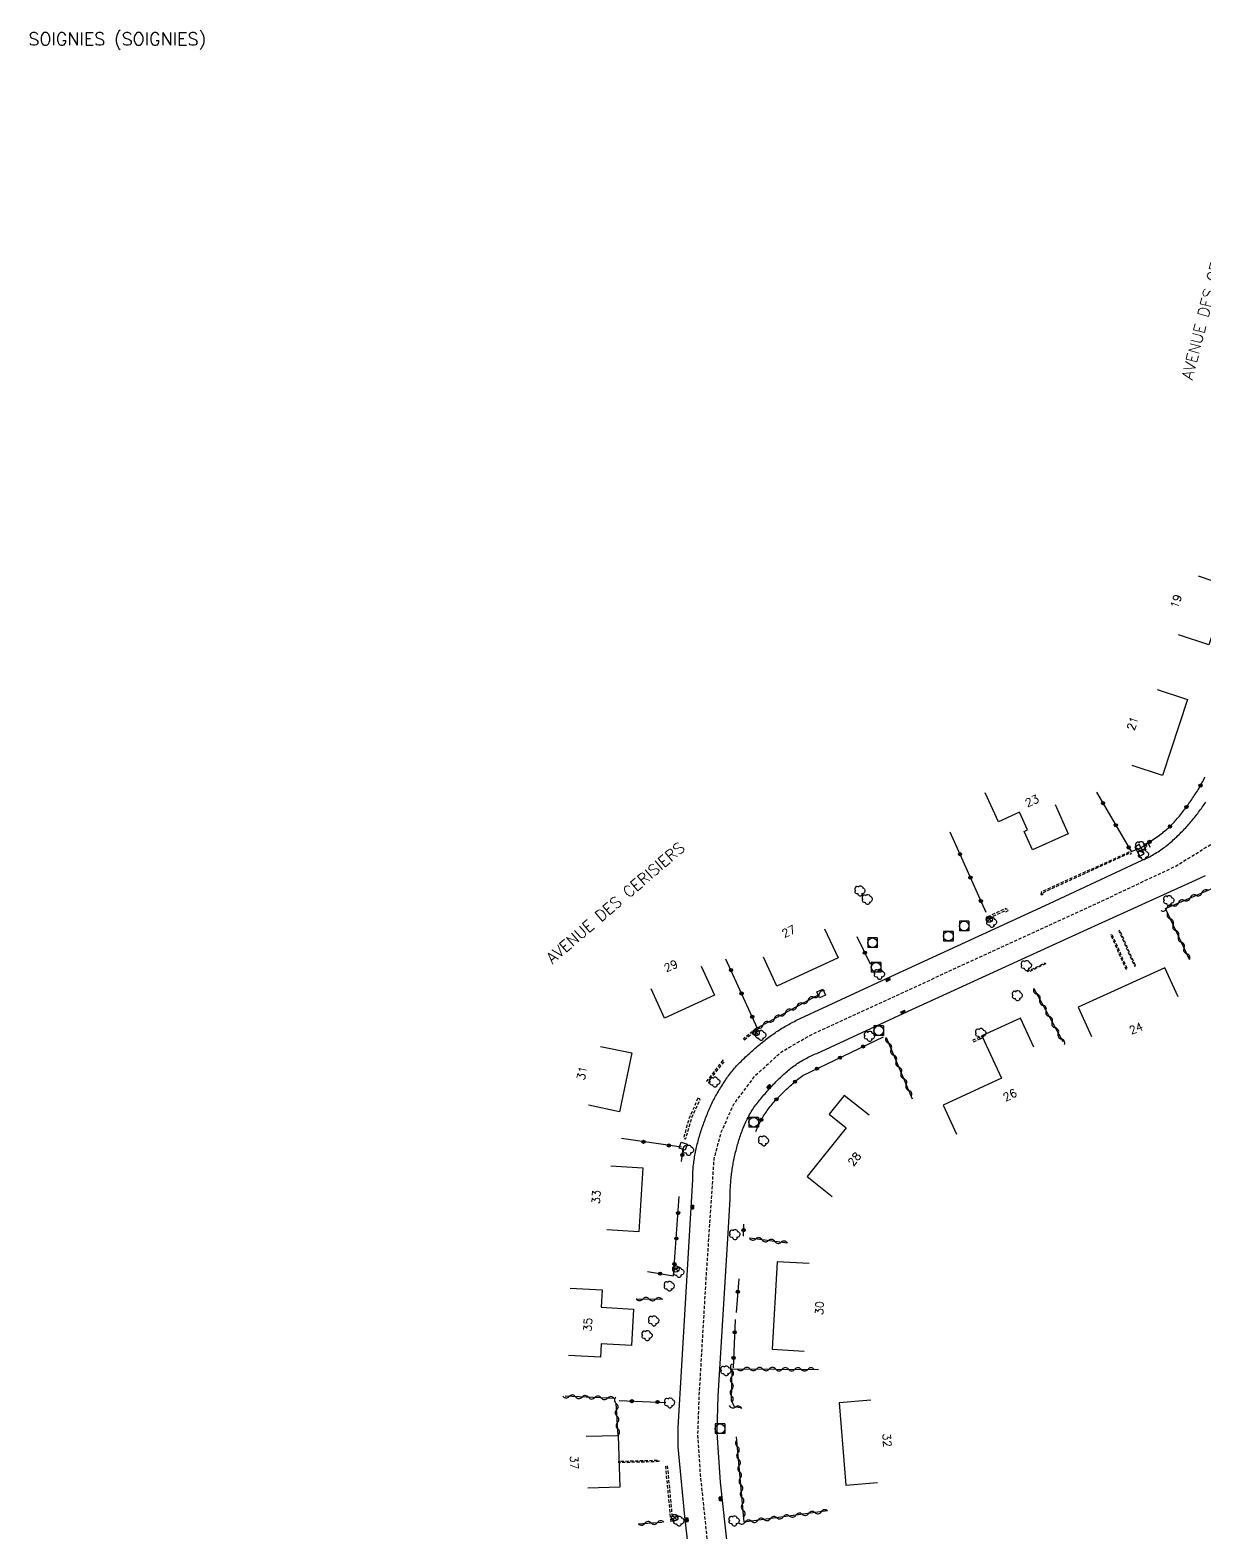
# Model space of a CAD drawing. Header units: millimetres. Extents: x 127000 to 128000, y 141000 to 142000.
# Drawn here: x 127514.2 to 127697.7, y 141753.9 to 141988.6 of the extents above; entities that cross this region are included whole.
import ezdxf
from ezdxf.enums import TextEntityAlignment as Align

# ---------------------------------------------------------------- set-up
doc = ezdxf.new("R2010")
doc.units = ezdxf.units.MM
doc.linetypes.add('DASHED', pattern=[0.75, 0.5, -0.25])
doc.layers.get('0').update_dxf_attribs({"linetype": 'CONTINUOUS'})
for name, color, linetype in [('W0001', 6, 'DASHED'), ('W0008', 7, 'CONTINUOUS'), ('W0100', 7, 'CONTINUOUS'), ('W0112', 1, 'DASHED'), ('W0300', 7, 'CONTINUOUS'), ('W0310', 3, 'CONTINUOUS'), ('W0322', 7, 'CONTINUOUS'), ('W0400', 7, 'CONTINUOUS'), ('W0420', 7, 'CONTINUOUS'), ('W0430', 7, 'CONTINUOUS'), ('W0469', 7, 'CONTINUOUS'), ('W0980', 7, 'CONTINUOUS'), ('W0989', 7, 'CONTINUOUS'), ('W0991', 7, 'CONTINUOUS')]:
    doc.layers.add(name, color=color, linetype=linetype)
doc.styles.get("Standard").update_dxf_attribs({"font": 'romans.shx', "width": 0.85})

# ---------------------------------------------------------------- blocks, each defined once
blk = doc.blocks.new('T300')
for p, q in [((-0.8, 0.51), (-0.86, 0.34)), ((-0.86, 0.34), (-0.86, 0.17)), ((-0.86, 0.17), (-0.74, 0.06)), ((-0.69, 0.63), (-0.8, 0.51)), ((-0.8, -0.06), (-0.74, 0.06)), ((-0.74, 0.06), (-0.69, 0.11)), ((-0.57, 0.69), (-0.69, 0.63)), ((-0.46, 0.69), (-0.57, 0.69)), ((-0.29, 0.63), (-0.46, 0.69)), ((-0.29, 0.63), (-0.17, 0.74)), ((-0.23, 0.57), (-0.29, 0.63)), ((-0.17, 0.74), (-0.06, 0.8)), ((-0.06, 0.8), (0.06, 0.8)), ((0.06, 0.8), (0.23, 0.74)), ((0.23, 0.74), (0.34, 0.63)), ((0.34, 0.63), (0.4, 0.51)), ((0.46, 0.46), (0.34, 0.46)), ((0.4, 0.51), (0.4, 0.46)), ((0.57, 0.4), (0.46, 0.46)), ((0.57, 0.4), (0.69, 0.29)), ((0.69, 0.29), (0.74, 0.17)), ((0.74, 0.06), (0.69, -0.17)), ((0.74, 0.17), (0.74, 0.06)), ((-0.8, -0.17), (-0.8, -0.06)), ((-0.8, -0.23), (-0.8, -0.17)), ((-0.74, -0.34), (-0.8, -0.23)), ((-0.69, -0.4), (-0.74, -0.34)), ((-0.51, -0.46), (-0.69, -0.4)), ((-0.4, -0.46), (-0.51, -0.46)), ((-0.4, -0.46), (-0.34, -0.46)), ((-0.34, -0.46), (-0.34, -0.4)), ((-0.34, -0.51), (-0.34, -0.46)), ((-0.29, -0.63), (-0.34, -0.51)), ((-0.17, -0.74), (-0.29, -0.63)), ((-0.06, -0.8), (-0.17, -0.74)), ((0.06, -0.8), (-0.06, -0.8)), ((0.17, -0.74), (0.06, -0.8)), ((0.23, -0.69), (0.17, -0.74)), ((0.29, -0.46), (0.23, -0.46)), ((0.29, -0.63), (0.23, -0.69)), ((0.46, -0.4), (0.29, -0.46)), ((0.34, -0.51), (0.29, -0.63)), ((0.34, -0.51), (0.34, -0.46)), ((0.57, -0.34), (0.46, -0.4)), ((0.63, -0.29), (0.57, -0.34)), ((0.69, -0.17), (0.63, -0.29))]:
    blk.add_line(p, q)
blk = doc.blocks.new('T400')
for p, q in [((-0.15, 0.3), (0.15, 0.3)), ((-0.15, -0.25), (-0.15, 0.3)), ((-0.15, 0.15), (0.15, 0.15)), ((-0.15, 0), (0.15, 0)), ((0.15, 0.3), (0.15, -0.25)), ((-0.15, -0.15), (0.15, -0.15)), ((-0.15, -0.25), (-0.15, -0.3)), ((-0.15, -0.3), (0.15, -0.3)), ((0.15, -0.3), (0.15, -0.25))]:
    blk.add_line(p, q)
blk = doc.blocks.new('T420')
for p, q in [((0.75, 0.75), (-0.75, 0.75)), ((-0.75, 0.75), (-0.75, -0.75)), ((0.75, 0.75), (0.75, -0.75)), ((0.75, -0.75), (-0.75, -0.75))]:
    blk.add_line(p, q)
blk.add_ellipse((0, 0), major_axis=(-0.53, 0.53), ratio=1, start_param=3.926991, end_param=10.210176)
blk = doc.blocks.new('t112o')
at = {"color": 0, "linetype": 'Continuous'}
for p, q in [((-0.5, 0.5), (0.5, 0.5)), ((-0.5, -0.5), (-0.5, 0.5)), ((0.5, 0.5), (0.5, -0.5)), ((0.5, -0.5), (-0.5, -0.5))]:
    blk.add_line(p, q, dxfattribs=at)
blk = doc.blocks.new('T430')
at = {"flags": 128}
for points in [[(0.8, 0.8), (-0.8, 0.8)], [(-0.8, 0.8), (-0.8, 0)], [(0.8, 0.8), (-0.8, 0)], [(-0.8, 0), (0.8, 0)], [(-0.4, 2.1), (0.4, 2.1)], [(-0.4, 2.1), (-0.4, 1.3)], [(-0.4, 1.7), (0, 1.7)], [(-0.4, 1.3), (0.4, 1.3)], [(0.8, 0), (0.8, 0.8)]]:
    blk.add_lwpolyline(points, dxfattribs=at)
blk = doc.blocks.new('t322o')
at = {"color": 0, "linetype": 'Continuous'}
for radius in [0.25, 0.15]:
    blk.add_circle((0, 0), radius, dxfattribs=at)
blk = doc.blocks.new('t310o')
at = {"color": 0, "linetype": 'Continuous'}
for centre, start, end in [((-0.5, 0.38), 216.8699, 323.1304), ((0.5, -0.37), 36.8699, 143.1303)]:
    blk.add_arc(centre, 0.625, start, end, dxfattribs=at)
blk = doc.blocks.new('T469')
at = {"color": 0, "linetype": 'Continuous', "flags": 128}
for points in [[(-0.35, 0.35), (0.35, -0.35)], [(-0.35, -0.35), (0.35, 0.35)]]:
    blk.add_lwpolyline(points, dxfattribs=at)
at = {"color": 0, "linetype": 'Continuous'}
blk.add_circle((0, 0), 0.5, dxfattribs=at)

msp = doc.modelspace()

# ---------------------------------------------------------------- linework, layer by layer
at = {"layer": 'W0001', "flags": 128}
msp.add_lwpolyline([(127717.8, 141862.56), (127724.21, 141859.28), (127732.17, 141854.61), (127748.61, 141844.92), (127794.21, 141818.05), (127817.75, 141804.16), (127827.07, 141798.66), (127832.92, 141794.65), (127838.64, 141788.83), (127843.91, 141781.96), (127835.51, 141775.63), (127830.89, 141771.86), (127824.36, 141767.8), (127815.15, 141761.64), (127790.7, 141745.04), (127750.52, 141717.53), (127727.77, 141702.04), (127693.55, 141679.36), (127675.19, 141667.03), (127661.27, 141657.82), (127656.94, 141655.38), (127651.99, 141653.87), (127647.22, 141653.74), (127642.28, 141654.78), (127638.03, 141656.82), (127634.47, 141659.73), (127631.83, 141663.07), (127629.99, 141667.56), (127628.75, 141675.63), (127624.44, 141713.22), (127620.39, 141749.27), (127618.94, 141762.83), (127618.53, 141769.08), (127618.73, 141775.12), (127619.79, 141793.05), (127621.06, 141812.23), (127622.17, 141816.46), (127624.13, 141820.82), (127627.49, 141825.3), (127631.57, 141829.01), (127636.31, 141831.72), (127643.93, 141835.24), (127681.26, 141852.39), (127693.2, 141858.03), (127698.96, 141861.59), (127706.18, 141866.56), (127712.52, 141864.73)], close=True, dxfattribs=at)
at = {"layer": 'W0008', "flags": 128}
for points in [[(127618.72, 141736.94), (127616.49, 141756.43), (127615.45, 141767.28), (127615.44, 141770.33), (127617.71, 141809.04), (127617.71, 141809.3), (127617.72, 141809.55), (127617.73, 141809.81), (127617.74, 141810.06), (127617.75, 141810.32), (127617.77, 141810.57), (127617.79, 141810.83), (127617.81, 141811.08), (127617.84, 141811.33), (127617.87, 141811.59), (127617.9, 141811.84), (127617.93, 141812.09), (127617.97, 141812.34), (127618.01, 141812.6), (127618.05, 141812.85), (127618.1, 141813.1), (127618.15, 141813.35), (127618.2, 141813.6), (127618.26, 141813.85), (127618.31, 141814.09), (127618.37, 141814.34), (127618.43, 141814.58), (127618.49, 141814.83), (127618.56, 141815.07), (127618.62, 141815.31), (127618.69, 141815.55), (127618.76, 141815.79), (127618.83, 141816.03), (127618.9, 141816.27), (127618.98, 141816.51), (127619.05, 141816.75), (127619.13, 141816.99), (127619.21, 141817.22), (127619.29, 141817.46), (127619.38, 141817.69), (127619.46, 141817.93), (127619.55, 141818.16), (127619.64, 141818.4), (127619.72, 141818.63), (127619.82, 141818.86), (127619.91, 141819.1), (127620, 141819.33), (127620.1, 141819.56), (127620.2, 141819.79), (127620.29, 141820.02), (127620.39, 141820.25), (127620.49, 141820.48), (127620.6, 141820.71), (127620.7, 141820.94), (127620.82, 141821.18), (127620.93, 141821.4), (127621.05, 141821.63), (127621.17, 141821.86), (127621.29, 141822.08), (127621.42, 141822.3), (127621.55, 141822.52), (127621.68, 141822.74), (127621.81, 141822.96), (127621.94, 141823.18), (127622.08, 141823.4), (127622.21, 141823.61), (127622.35, 141823.83), (127622.49, 141824.04), (127622.62, 141824.26), (127622.76, 141824.47), (127622.89, 141824.67), (127623.03, 141824.88), (127623.17, 141825.08), (127623.31, 141825.28), (127623.46, 141825.48), (127623.6, 141825.68), (127623.75, 141825.87), (127623.91, 141826.06), (127624.07, 141826.25), (127624.23, 141826.44), (127624.39, 141826.63), (127624.56, 141826.81), (127624.73, 141826.99), (127624.91, 141827.17), (127625.08, 141827.35), (127625.26, 141827.52), (127625.43, 141827.7), (127625.61, 141827.87), (127625.8, 141828.04), (127625.98, 141828.21), (127626.16, 141828.38), (127626.35, 141828.55), (127626.53, 141828.72), (127626.72, 141828.89), (127626.9, 141829.06), (127627.09, 141829.23), (127627.28, 141829.39), (127627.47, 141829.56), (127627.66, 141829.72), (127627.85, 141829.89), (127628.04, 141830.05), (127628.23, 141830.21), (127628.42, 141830.37), (127628.62, 141830.53), (127628.81, 141830.69), (127629.01, 141830.85), (127629.21, 141831), (127629.41, 141831.15), (127629.61, 141831.3), (127629.81, 141831.45), (127630.02, 141831.6), (127630.22, 141831.74), (127630.42, 141831.88), (127630.63, 141832.02), (127630.83, 141832.16), (127631.04, 141832.29), (127631.25, 141832.43), (127631.45, 141832.56), (127631.66, 141832.69), (127631.88, 141832.81), (127632.09, 141832.94), (127632.3, 141833.06), (127632.52, 141833.18), (127632.73, 141833.3), (127632.95, 141833.42), (127633.16, 141833.54), (127633.38, 141833.65), (127633.6, 141833.77), (127633.82, 141833.88), (127647.98, 141840.44), (127673.48, 141852.19), (127687.95, 141858.93), (127688.18, 141859.04), (127688.41, 141859.15), (127688.64, 141859.26), (127688.87, 141859.37), (127689.09, 141859.49), (127689.32, 141859.61), (127689.54, 141859.74), (127689.76, 141859.86), (127689.98, 141859.99), (127690.19, 141860.13), (127690.41, 141860.27), (127690.62, 141860.41), (127690.83, 141860.55), (127691.04, 141860.7), (127691.25, 141860.85), (127691.45, 141860.99), (127691.64, 141861.15), (127691.84, 141861.3), (127692.03, 141861.46), (127692.22, 141861.61), (127692.41, 141861.77), (127692.6, 141861.94), (127692.79, 141862.1), (127692.97, 141862.27), (127693.15, 141862.43), (127693.34, 141862.6), (127693.52, 141862.78), (127693.69, 141862.95), (127693.87, 141863.12), (127694.05, 141863.3), (127694.22, 141863.47), (127694.4, 141863.65), (127694.57, 141863.83), (127694.74, 141864.01), (127694.91, 141864.19), (127695.08, 141864.37), (127695.24, 141864.55), (127695.4, 141864.73), (127695.56, 141864.92), (127695.71, 141865.11), (127695.86, 141865.3), (127696.02, 141865.49), (127696.16, 141865.68), (127696.31, 141865.88), (127696.46, 141866.07), (127696.61, 141866.26), (127696.75, 141866.46), (127696.9, 141866.65), (127697.04, 141866.84), (127697.18, 141867.03), (127697.32, 141867.23), (127697.46, 141867.42), (127697.6, 141867.62), (127697.74, 141867.82), (127697.87, 141868.02)], [(127624.84, 141736.56), (127622.07, 141761.78), (127621.54, 141769.53), (127621.61, 141771.55), (127621.71, 141775.23), (127623.28, 141800.69), (127623.57, 141806.06), (127623.57, 141806.31), (127623.57, 141806.55), (127623.57, 141806.8), (127623.57, 141807.04), (127623.58, 141807.29), (127623.59, 141807.53), (127623.6, 141807.78), (127623.61, 141808.02), (127623.63, 141808.26), (127623.65, 141808.51), (127623.67, 141808.75), (127623.69, 141808.99), (127623.71, 141809.24), (127623.74, 141809.48), (127623.76, 141809.72), (127623.79, 141809.97), (127623.83, 141810.21), (127623.86, 141810.45), (127623.9, 141810.69), (127623.93, 141810.93), (127623.98, 141811.18), (127624.02, 141811.42), (127624.06, 141811.66), (127624.11, 141811.9), (127624.15, 141812.14), (127624.2, 141812.38), (127624.26, 141812.62), (127624.31, 141812.86), (127624.36, 141813.1), (127624.42, 141813.34), (127624.48, 141813.57), (127624.54, 141813.81), (127624.6, 141814.05), (127624.67, 141814.28), (127624.73, 141814.52), (127624.8, 141814.75), (127624.87, 141814.99), (127624.94, 141815.22), (127625.02, 141815.46), (127625.09, 141815.69), (127625.17, 141815.92), (127625.25, 141816.15), (127625.33, 141816.39), (127625.42, 141816.62), (127625.51, 141816.86), (127625.61, 141817.1), (127625.7, 141817.34), (127625.81, 141817.58), (127625.91, 141817.81), (127626.02, 141818.05), (127626.13, 141818.28), (127626.24, 141818.51), (127626.36, 141818.74), (127626.48, 141818.97), (127626.6, 141819.2), (127626.73, 141819.42), (127626.86, 141819.65), (127627, 141819.87), (127627.14, 141820.08), (127627.28, 141820.29), (127627.42, 141820.5), (127627.57, 141820.71), (127627.72, 141820.91), (127627.88, 141821.11), (127628.04, 141821.3), (127628.2, 141821.5), (127628.36, 141821.69), (127628.52, 141821.89), (127628.69, 141822.08), (127628.85, 141822.27), (127629.02, 141822.46), (127629.18, 141822.65), (127629.35, 141822.84), (127629.51, 141823.03), (127629.68, 141823.21), (127629.85, 141823.4), (127630.01, 141823.58), (127630.18, 141823.77), (127630.35, 141823.95), (127630.53, 141824.13), (127630.7, 141824.31), (127630.87, 141824.49), (127631.05, 141824.66), (127631.23, 141824.84), (127631.41, 141825.01), (127631.59, 141825.18), (127631.78, 141825.35), (127631.96, 141825.51), (127632.14, 141825.67), (127632.32, 141825.83), (127632.51, 141825.99), (127632.7, 141826.15), (127632.88, 141826.3), (127633.07, 141826.45), (127633.27, 141826.6), (127633.46, 141826.75), (127633.66, 141826.89), (127633.86, 141827.03), (127634.06, 141827.17), (127634.26, 141827.3), (127634.47, 141827.43), (127634.68, 141827.56), (127634.9, 141827.69), (127635.11, 141827.81), (127635.33, 141827.93), (127635.54, 141828.04), (127635.76, 141828.15), (127635.98, 141828.26), (127636.21, 141828.37), (127636.43, 141828.47), (127636.65, 141828.57), (127636.88, 141828.67), (127637.11, 141828.76), (127651.26, 141835.31), (127676.4, 141846.84), (127680.54, 141848.67), (127696.94, 141856.13), (127697.16, 141856.24), (127697.38, 141856.35), (127697.6, 141856.46), (127697.82, 141856.57)]]:
    msp.add_lwpolyline(points, dxfattribs=at)
at = {"layer": 'W0100', "flags": 128}
for points in [[(127696.67, 141903.34), (127701.41, 141901.75), (127698.33, 141892.57), (127693.59, 141894.16)], [(127690.28, 141885.61), (127695.03, 141884.05), (127691.13, 141872.19), (127686.38, 141873.75)], [(127674.34, 141867.64), (127676.39, 141863.08), (127670.78, 141860.57), (127669.49, 141863.41), (127670.04, 141863.66), (127668.78, 141866.43), (127665.5, 141864.93), (127663.43, 141869.49)], [(127638.32, 141848.22), (127640.42, 141843.68), (127630.87, 141839.26), (127628.77, 141843.8)], [(127619.05, 141842.41), (127621.13, 141837.87), (127613.32, 141834.29), (127611.24, 141838.84)], [(127693.54, 141837.59), (127691.47, 141842.14), (127677.95, 141835.97), (127680.03, 141831.42)], [(127671.03, 141829.73), (127668.94, 141834.27), (127662.9, 141831.49), (127665.94, 141824.89), (127656.85, 141820.7), (127658.94, 141816.16)], [(127603.33, 141829.86), (127608.22, 141828.83), (127606.3, 141819.66), (127601.41, 141820.69)], [(127645.28, 141819.09), (127641.36, 141822.19), (127639.05, 141819.27), (127641.7, 141817.16), (127635.58, 141809.52), (127639.49, 141806.39)], [(127604.95, 141811.21), (127609.94, 141810.89), (127609.3, 141800.87), (127604.31, 141801.19)], [(127635.89, 141795.93), (127630.89, 141796.2), (127630.15, 141782.55), (127635.14, 141782.27)], [(127598.57, 141792.1), (127603.56, 141791.81), (127603.41, 141789.12), (127608.48, 141788.82), (127608.15, 141783.15), (127603.4, 141783.38), (127603.3, 141781.3), (127598.3, 141781.55)], [(127645.56, 141774.61), (127640.57, 141774.2), (127641.63, 141761.31), (127646.61, 141761.72)], [(127601.08, 141768.95), (127606.08, 141769.1), (127606.31, 141761), (127601.32, 141760.85)]]:
    msp.add_lwpolyline(points, dxfattribs=at)
at = {"layer": 'W0112', "flags": 128}
for points in [[(127672.1, 141853.7), (127672.27, 141853.78), (127672.21, 141854), (127685.89, 141860.25), (127686.02, 141860.09), (127686.13, 141860.14), (127686.22, 141859.93), (127685.95, 141859.8), (127685.82, 141859.96), (127672.49, 141853.87), (127672.55, 141853.66), (127672.21, 141853.49)], [(127666.85, 141851.29), (127666.73, 141851.22), (127666.65, 141851.4), (127664.16, 141850.26), (127664.24, 141850.08), (127664.08, 141850.01), (127664.2, 141849.78), (127664.57, 141849.97), (127664.49, 141850.14), (127666.52, 141851.07), (127666.62, 141850.86), (127666.98, 141851.08)], [(127683.21, 141847.35), (127685.59, 141841.94), (127685.43, 141841.87), (127683.05, 141847.27)], [(127686.87, 141842.48), (127684.46, 141847.95), (127684.3, 141847.88), (127686.71, 141842.41)], [(127672.85, 141842.74), (127670.14, 141841.47), (127670.07, 141841.63), (127672.77, 141842.9)], [(127627.89, 141832.57), (127625.75, 141830.8), (127625.58, 141831.01), (127627.71, 141832.78)], [(127661.59, 141830.57), (127663.02, 141831.24), (127662.9, 141831.49), (127661.47, 141830.81)], [(127622.42, 141827.69), (127619.87, 141824.4), (127620.21, 141824.18), (127620.37, 141824.41), (127620.28, 141824.47), (127622.65, 141827.52)], [(127618.53, 141821.75), (127617.16, 141818.67), (127616.27, 141815.51), (127616.63, 141815.41), (127617.51, 141818.54), (127618.87, 141821.59)], [(127612.43, 141764.99), (127606.19, 141764.82), (127606.19, 141765.06), (127612.42, 141765.23)], [(127614.33, 141755.58), (127613.5, 141764.31), (127613.75, 141764.33), (127614.57, 141755.61)]]:
    msp.add_lwpolyline(points, close=True, dxfattribs=at)
at = {"layer": 'W0310', "flags": 128}
for points in [[(127695.32, 141843.43), (127691.57, 141851.38), (127700.79, 141855.37)], [(127670.99, 141838.91), (127675.52, 141830.62)], [(127627.85, 141832.74), (127637.5, 141838.02)], [(127647.92, 141831.26), (127652.01, 141821.69)], [(127632.53, 141799.14), (127626.6, 141799.91)], [(127608.9, 141790.4), (127613.05, 141790.35)], [(127625.38, 141773.32), (127624.22, 141773.57), (127623.79, 141774.53), (127623.86, 141779.47), (127637.35, 141779.39)], [(127605.42, 141774.88), (127597.8, 141775.21)], [(127606.08, 141769.1), (127605.78, 141774.15)], [(127638.79, 141757.31), (127625.78, 141755.54), (127624.56, 141768.89)], [(127609.22, 141755.28), (127612.95, 141755.52)]]:
    msp.add_lwpolyline(points, dxfattribs=at)
at = {"layer": 'W0322', "flags": 128}
for points in [[(127680.8, 141869.58), (127686.2, 141860.3), (127687.72, 141860.89), (127690.49, 141862.74), (127690.69, 141862.89), (127690.9, 141863.04), (127691.09, 141863.19), (127691.29, 141863.35), (127691.48, 141863.51), (127691.67, 141863.67), (127691.86, 141863.83), (127692.04, 141864), (127692.22, 141864.17), (127692.4, 141864.35), (127692.58, 141864.52), (127692.75, 141864.71), (127692.92, 141864.89), (127693.09, 141865.07), (127693.25, 141865.26), (127693.42, 141865.44), (127693.58, 141865.63), (127693.74, 141865.82), (127693.9, 141866.02), (127694.05, 141866.21), (127694.2, 141866.4), (127694.36, 141866.6), (127694.51, 141866.8), (127694.66, 141866.99), (127694.81, 141867.19), (127694.95, 141867.39), (127695.1, 141867.6), (127695.24, 141867.8), (127695.38, 141868), (127695.53, 141868.21), (127695.67, 141868.41), (127695.81, 141868.62), (127695.95, 141868.82), (127696.08, 141869.03), (127696.23, 141869.24), (127696.37, 141869.46), (127696.5, 141869.68), (127696.64, 141869.89), (127696.77, 141870.11), (127696.9, 141870.34), (127697.03, 141870.56), (127697.15, 141870.78), (127697.27, 141871.01), (127697.4, 141871.24), (127697.51, 141871.46), (127697.63, 141871.69), (127697.75, 141871.92)], [(127663.55, 141850.75), (127657.94, 141863.3)], [(127645.5, 141842.7), (127643.41, 141846.95)], [(127627.84, 141832.67), (127622.9, 141843.5)], [(127627.57, 141816.58), (127627.66, 141816.81), (127627.76, 141817.04), (127627.86, 141817.27), (127627.97, 141817.5), (127628.08, 141817.72), (127628.19, 141817.94), (127628.31, 141818.16), (127628.43, 141818.38), (127628.55, 141818.6), (127628.67, 141818.81), (127628.8, 141819.02), (127628.94, 141819.23), (127629.08, 141819.44), (127629.22, 141819.65), (127629.36, 141819.85), (127629.51, 141820.06), (127629.66, 141820.25), (127629.81, 141820.45), (127629.97, 141820.64), (127630.13, 141820.83), (127630.29, 141821.02), (127630.46, 141821.21), (127630.62, 141821.39), (127630.79, 141821.58), (127630.96, 141821.76), (127631.14, 141821.94), (127631.31, 141822.12), (127631.48, 141822.29), (127631.66, 141822.47), (127631.84, 141822.65), (127632.02, 141822.83), (127632.2, 141823), (127632.39, 141823.18), (127632.57, 141823.35), (127632.76, 141823.52), (127632.95, 141823.69), (127633.14, 141823.86), (127633.33, 141824.03), (127633.52, 141824.19), (127633.72, 141824.36), (127633.92, 141824.52), (127634.11, 141824.68), (127634.31, 141824.84), (127634.51, 141824.99), (127634.72, 141825.15), (127634.92, 141825.3), (127647.51, 141831.37)], [(127615.97, 141814.09), (127606.57, 141815.45)], [(127615.94, 141811.9), (127616.25, 141813.92)], [(127610.64, 141794.68), (127614.73, 141794.02), (127615.62, 141806.39)], [(127625.64, 141800.23), (127625.68, 141802.1)], [(127624.91, 141793.53), (127624.53, 141788.31)], [(127624.37, 141787.19), (127624.03, 141779.63)], [(127606.22, 141774.52), (127613.51, 141774.25)]]:
    msp.add_lwpolyline(points, dxfattribs=at)

# ---------------------------------------------------------------- block references
at = {"layer": 'W0112'}
for p, rotation in [((127637.79, 141838.12), 294.4120733910055), ((127616.23, 141814.28), 341.5698397381807)]:
    msp.add_blockref('t112o', p, dxfattribs=dict(at, rotation=rotation))
at = {"layer": 'W0300'}
for p in [(127687.76, 141861.05), (127688.17, 141859.79), (127643.88, 141854.13), (127645.03, 141852.81), (127692.13, 141852.61), (127664.45, 141849.24), (127646.92, 141841.12), (127669.88, 141842.48), (127668.46, 141837.77), (127628.4, 141831.57), (127645.37, 141831.42), (127662.76, 141831.88), (127621.2, 141824.28), (127628.83, 141815.09), (127617.09, 141813.63), (127624.33, 141800.45), (127615.58, 141794.55), (127614.09, 141792.4), (127611.66, 141786.98), (127610.62, 141784.67), (127622.94, 141779.17), (127614.15, 141774.17), (127615.59, 141755.69), (127624.23, 141755.72)]:
    msp.add_blockref('T300', p, dxfattribs=at)
at = {"layer": 'W0310'}
for p, rotation in [((127695.44, 141853.05), 23.44612525390316), ((127697.27, 141853.85), 23.44612525390316), ((127691.77, 141851.46), 23.44612525390316), ((127692.34, 141849.76), 115.2395746709583), ((127693.6, 141852.26), 23.44612525390316), ((127693.19, 141847.95), 115.2395746709583), ((127694.04, 141846.14), 115.2395746709583), ((127694.9, 141844.33), 115.2395746709583), ((127671.47, 141838.03), 298.6596468818042), ((127633.99, 141836.1), 28.69635438430405), ((127635.74, 141837.06), 28.69635438430405), ((127637.49, 141838.02), 28.69635438430405), ((127672.43, 141836.28), 298.6596468818042), ((127630.48, 141834.18), 28.69635438430405), ((127632.23, 141835.14), 28.69635438430405), ((127673.39, 141834.52), 298.6596468818042), ((127628.72, 141833.22), 28.69635438430405), ((127674.35, 141832.77), 298.6596468818042), ((127675.3, 141831.01), 298.6596468818042), ((127648.32, 141830.34), 293.1242510542394), ((127649.1, 141828.5), 293.1242510542394), ((127649.89, 141826.66), 293.1242510542394), ((127650.67, 141824.82), 293.1242510542394), ((127651.46, 141822.98), 293.1242510542394), ((127627.57, 141799.79), 172.5801715205629), ((127629.55, 141799.53), 172.5801715205629), ((127631.54, 141799.27), 172.5801715205629), ((127609.9, 141790.39), 359.3255394674594), ((127611.9, 141790.36), 359.3255394674594), ((127623.85, 141779.29), 89.24337038150175), ((127623.83, 141777.29), 89.24337038150175), ((127625.68, 141779.46), 359.6202822594879), ((127627.68, 141779.45), 359.6202822594879), ((127629.68, 141779.44), 359.6202822594879), ((127631.68, 141779.42), 359.6202822594879), ((127633.68, 141779.41), 359.6202822594879), ((127635.68, 141779.4), 359.6202822594879), ((127623.8, 141775.29), 89.24337038150175), ((127598.42, 141775.18), 177.5074489712223), ((127600.42, 141775.09), 177.5074489712223), ((127602.42, 141775.01), 177.5074489712223), ((127604.42, 141774.92), 177.5074489712223), ((127605.78, 141774.09), 93.3963921210926), ((127624.4, 141773.53), 167.7365624703339), ((127605.9, 141772.09), 93.3963921210926), ((127606.02, 141770.1), 93.3963921210926), ((127624.7, 141767.36), 95.21949721273675), ((127624.88, 141765.37), 95.21949721273675), ((127625.06, 141763.38), 95.21949721273675), ((127625.25, 141761.39), 95.21949721273675), ((127625.43, 141759.4), 95.21949721273675), ((127625.61, 141757.4), 95.21949721273675), ((127631.86, 141756.37), 187.7320716925087), ((127633.84, 141756.64), 187.7320716925087), ((127635.82, 141756.9), 187.7320716925087), ((127637.8, 141757.17), 187.7320716925087), ((127610.22, 141755.34), 3.638139765689589), ((127612.22, 141755.47), 3.638139765689589), ((127625.91, 141755.56), 187.7320716925087), ((127627.89, 141755.83), 187.7320716925087), ((127629.87, 141756.1), 187.7320716925087)]:
    msp.add_blockref('t310o', p, dxfattribs=dict(at, rotation=rotation))
at = {"layer": 'W0322'}
for p, rotation in [((127697.05, 141870.6), 60.79362979367347), ((127681.81, 141867.85), 300.2106342830953), ((127694.85, 141867.26), 53.81848303333089), ((127683.82, 141864.39), 300.2106342830953), ((127692.27, 141864.22), 44.32028877943858), ((127659.47, 141859.88), 114.1013996780366), ((127685.83, 141860.94), 300.2106342830953), ((127689.09, 141861.8), 33.67706866610468), ((127661.1, 141856.23), 114.1013996780366), ((127662.74, 141852.57), 114.1013996780366), ((127644.62, 141844.49), 116.1273444931174), ((127623.69, 141841.77), 114.4951126116816), ((127625.35, 141838.13), 114.4951126116816), ((127627.01, 141834.49), 114.4951126116816), ((127644.34, 141829.84), 25.73932282297541), ((127640.73, 141828.1), 25.73932282297541), ((127637.13, 141826.37), 25.73932282297541), ((127633.7, 141824.34), 39.9866259600095), ((127630.81, 141821.59), 46.74800880845299), ((127628.43, 141818.39), 60.37126036979253), ((127610.03, 141814.95), 171.7760703135289), ((127613.99, 141814.38), 171.7760703135289), ((127615.43, 141803.84), 85.9216509608436), ((127615.15, 141799.85), 85.9216509608436), ((127612.61, 141794.36), 350.763519376261), ((127614.86, 141795.86), 85.9216509608436), ((127624.77, 141791.53), 265.8019691499159), ((127624.28, 141785.2), 267.4642019953952), ((127624.1, 141781.2), 267.4642019953952), ((127608.22, 141774.44), 357.9087081396428), ((127612.22, 141774.3), 357.9087081396428)]:
    msp.add_blockref('t322o', p, dxfattribs=dict(at, rotation=rotation))
for p in [(127616.09, 141812.91), (127625.66, 141801.16)]:
    msp.add_blockref('t322o', p, dxfattribs=at)
at = {"layer": 'W0400'}
for p, rotation in [((127648.22, 141840.25), 294.7404704533909), ((127650.58, 141835.24), 114.8463159032373), ((127629.61, 141823.55), 137.9883573759432), ((127617.68, 141804.77), 356.6405141831739), ((127622.04, 141759.16), 186.2806610436152), ((127616.83, 141755.92), 6.543650141774993)]:
    msp.add_blockref('T400', p, dxfattribs=dict(at, rotation=rotation))
at = {"layer": 'W0420'}
for p in [(127660.12, 141848.65), (127645.8, 141846.04), (127657.65, 141847.07), (127646.37, 141842.22), (127646.78, 141832.3), (127627.23, 141818.01), (127621.98, 141770.13)]:
    msp.add_blockref('T420', p, dxfattribs=at)
at = {"layer": 'W0430', "rotation": 299.4204643344953}
msp.add_blockref('T430', (127687.18, 141860.29), dxfattribs=at)
at = {"layer": 'W0469'}
for p in [(127664.06, 141849.74), (127627.62, 141832.01), (127615.09, 141795.09), (127614.91, 141756.25)]:
    msp.add_blockref('T469', p, dxfattribs=at)

# ---------------------------------------------------------------- texts
at = {"layer": 'W0980'}
msp.add_text('SOIGNIES (SOIGNIES)', height=2, dxfattribs=at).set_placement((127527.82, 141987.09), align=Align.MIDDLE)
at = {"layer": 'W0989'}
for rotation, p in [(75.7089, (127698.3, 141947.42)), (40.7078, (127605.65, 141852.31))]:
    msp.add_text('AVENUE DES CERISIERS', height=1.75, rotation=rotation, dxfattribs=at).set_placement(p, align=Align.MIDDLE)
at = {"layer": 'W0991'}
for s, rotation, p in [('19', 71.4408, (127693.23, 141899.39)), ('21', 71.7719, (127686.43, 141880.31)), ('23', 24.1408, (127670.72, 141868.21)), ('27', 24.8246, (127632.71, 141847.82)), ('29', 24.5851, (127614.31, 141842.44)), ('24', 22.7329, (127686.98, 141832.67)), ('31', 78.1568, (127600.41, 141825.68)), ('26', 25.8045, (127667.27, 141822.27)), ('28', 51.6794, (127642.98, 141812.26)), ('33', 86.345, (127602.63, 141806.33)), ('30', 86.867, (127637.51, 141788.99)), ('35', 86.6662, (127601.33, 141786.39)), ('32', 274.6643, (127648.08, 141768.33)), ('37', 271.6816, (127599.2, 141764.84))]:
    msp.add_text(s, height=1.25, rotation=rotation, dxfattribs=at).set_placement(p, align=Align.MIDDLE)

doc.saveas('drawing.dxf')
